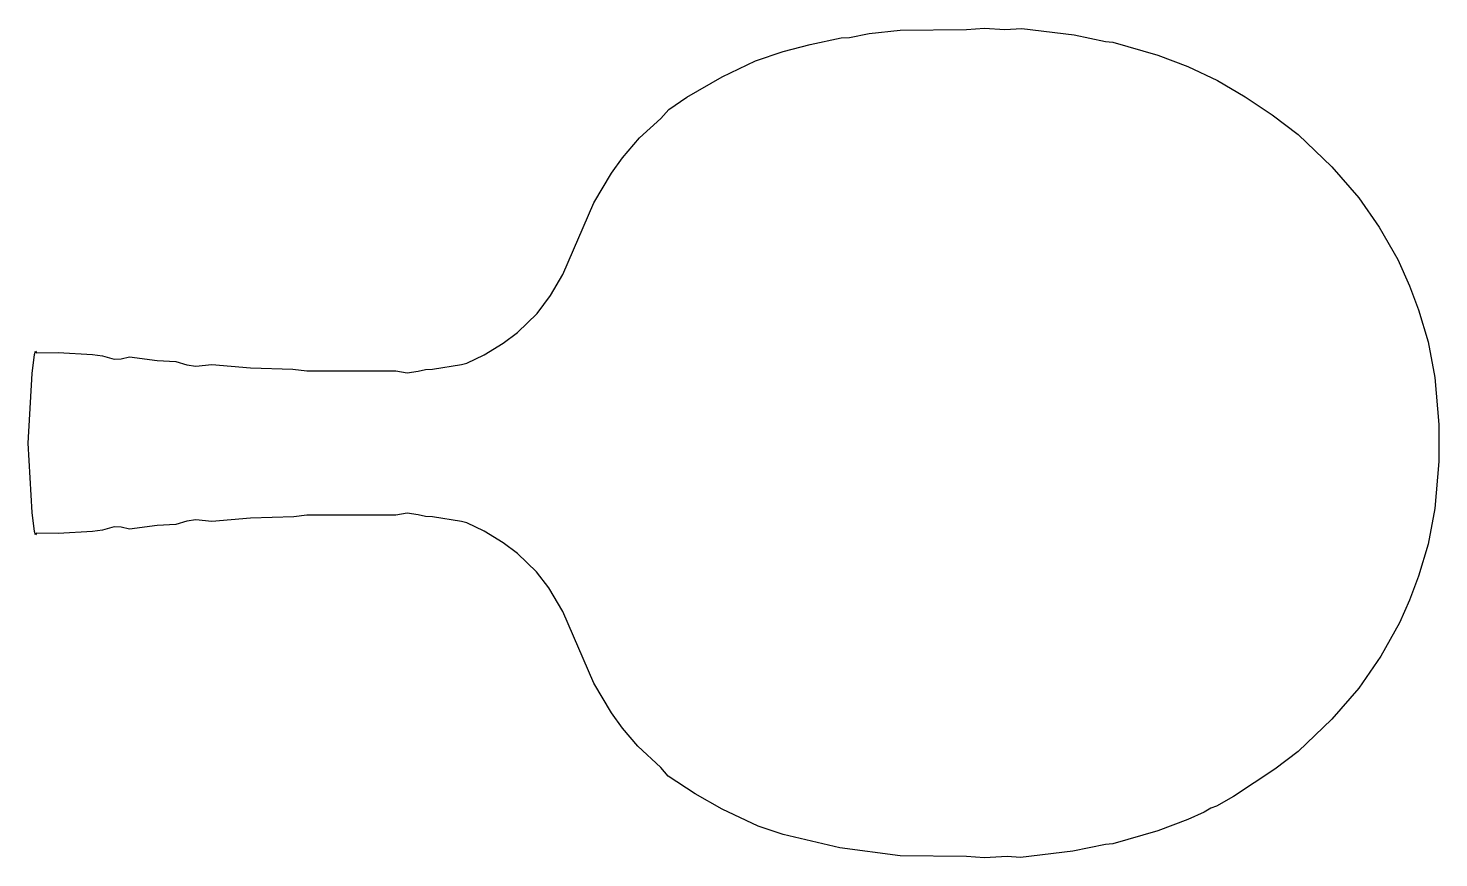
# Model space of a CAD drawing. Header units: millimetres. Extents: x 0 to 251, y -74 to 74.
import ezdxf

# ---------------------------------------------------------------- set-up
doc = ezdxf.new("R2010")
doc.units = ezdxf.units.MM

msp = doc.modelspace()

# ---------------------------------------------------------------- linework, layer by layer
msp.add_lwpolyline([(0, 0), (0.7, 12.35), (1.1, 15.71), (1.3, 16.34), (1.5, 16.03), (5.3, 16.11), (11.4, 15.72), (13.2, 15.47), (15.3, 14.91), (16.5, 14.97), (18, 15.29), (22.9, 14.69), (26.2, 14.49), (28.2, 13.88), (29.8, 13.66), (32.6, 13.92), (39.5, 13.34), (47, 13.12), (49.5, 12.84), (65.3, 12.84), (67.3, 12.48), (69.3, 12.74), (70.59, 13.09), (71.8, 13.11), (77, 13.93), (77.9, 14.19), (81, 15.66), (84.4, 17.75), (86.9, 19.64), (90.4, 23.03), (92.8, 26.21), (95, 29.95), (100.5, 42.67), (103.6, 47.97), (105.6, 50.7), (108.6, 54.22), (112.4, 57.65), (113.8, 59.27), (117, 61.44), (123.3, 65.09), (129.19, 67.89), (134.1, 69.56), (138.9, 70.79), (144.4, 71.99), (145.9, 72.08), (149.4, 72.75), (154.9, 73.39), (166.7, 73.49), (169.9, 73.71), (173.5, 73.49), (176.5, 73.66), (185.8, 72.53), (191.4, 71.35), (192.7, 71.22), (200.7, 68.89), (206, 66.92), (211.3, 64.42), (216.2, 61.51), (221, 58.32), (225.6, 54.85), (231.6, 49.1), (236.4, 43.57), (240, 38.35), (243.3, 32.6), (245.4, 27.9), (247, 23.69), (248.7, 17.98), (249.9, 11.63), (250.6, 3.28), (250.6, -3.28), (249.9, -11.63), (248.7, -17.98), (247, -23.69), (245.4, -27.9), (243.6, -31.97), (240.3, -37.87), (236.4, -43.57), (231.6, -49.1), (225.6, -54.85), (221.5, -57.98), (214.1, -62.82), (211.1, -64.53), (210.1, -64.88), (208.9, -65.59), (206, -66.92), (200.7, -68.89), (192.7, -71.22), (191.4, -71.35), (185.6, -72.56), (176.3, -73.67), (173.9, -73.49), (169.9, -73.71), (166.7, -73.49), (154.9, -73.39), (144.19, -71.95), (134.1, -69.56), (129.69, -68.09), (123.3, -65.09), (118.5, -62.37), (113.7, -59.18), (112.4, -57.65), (108.3, -53.9), (105.6, -50.7), (103.6, -47.97), (100.5, -42.67), (95, -29.95), (92.5, -25.76), (90.3, -22.91), (86.9, -19.64), (84.4, -17.75), (81, -15.66), (77.9, -14.19), (77, -13.93), (71.8, -13.11), (70.59, -13.09), (69.3, -12.74), (67.3, -12.48), (65.3, -12.84), (49.5, -12.84), (47.2, -13.11), (39.5, -13.34), (32.6, -13.92), (29.8, -13.66), (28.2, -13.88), (26.2, -14.49), (22.9, -14.69), (18, -15.29), (16.5, -14.97), (15.3, -14.91), (13.2, -15.47), (11.4, -15.72), (5.3, -16.11), (1.5, -16.03), (1.3, -16.34), (1.1, -15.71), (0.7, -12.35)], close=True)

doc.saveas('drawing.dxf')
